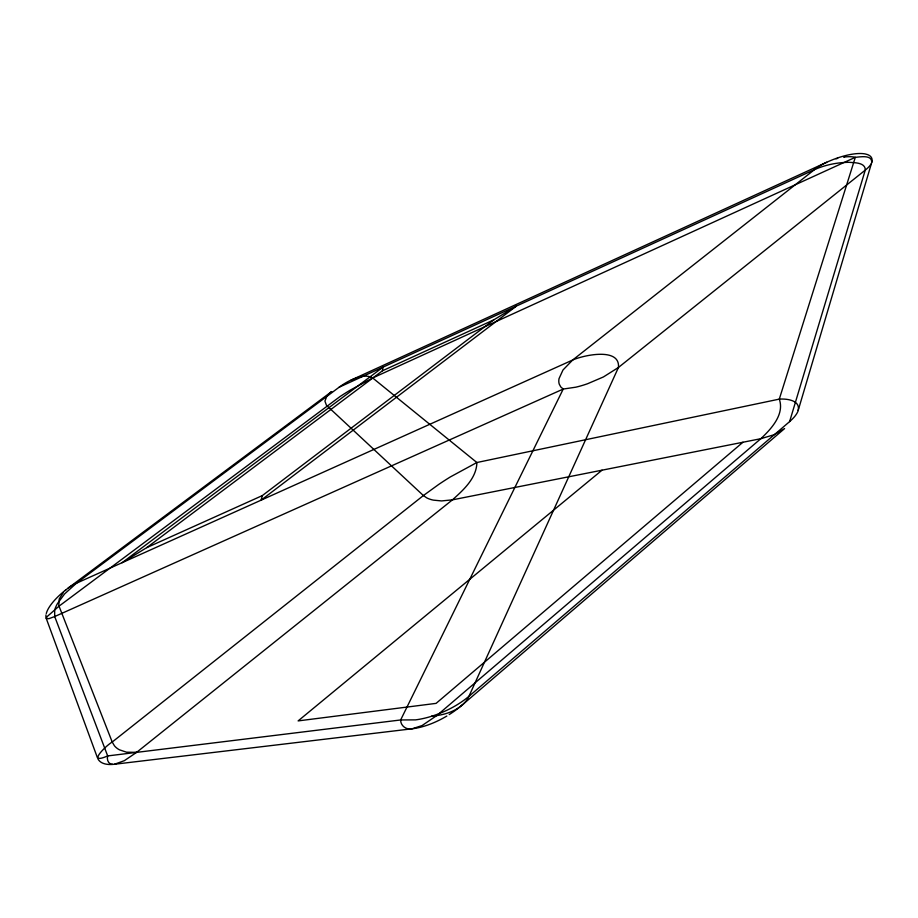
<?xml version="1.0" encoding="UTF-8"?>
<svg xmlns="http://www.w3.org/2000/svg" width="918" height="918" viewBox="0 0 918 918"><rect width="100%" height="100%" fill="white"/><g stroke="black" fill="none" stroke-linecap="round" stroke-linejoin="round"><path stroke-width="1.38" d="M382.404 370.815L383.036 367.131L122.071 562.711L146.742 547.633L382.404 370.815L493.769 319.877L516.455 306.05L339.121 387.235L76.355 583.274L64.639 593.889L57.444 603.619A55.528 19.542 -33.2 0 0 54.655 610.195L54.701 616.54L107.67 755.927C106.568 759.542 108.335 764.591 112.765 764.315M517.282 305.671L814.53 169.601C825.316 164.861 837.113 162.463 848.886 162.314C854.245 162.727 865.64 162.371 865.249 170.128L789.606 421.614L468.926 696.337C457.543 705.862 443.956 712.529 429.808 716.82A71.707 34.505 -31.3 0 1 415.556 719.873L400.65 719.964L107.67 755.927C86.705 765.061 105.214 746.116 112.214 742.031L423.393 495.548L438.85 484.348A153.685 66.67 -29.2 0 1 450.336 476.935L476.878 462.523L779.29 399.123C786.474 398.584 800.576 400.122 798.19 410.403L871.756 162.371C872.066 154.568 860.304 156.944 855.324 157.322A40.128 13.885 -23.9 0 0 844.526 156.989M493.769 319.877L262.33 495.594L261.102 500.172L516.455 306.05M326.716 396.484L324.926 401.097L326.441 405.286L423.393 495.548L426.801 497.9A77.101 31.005 -28.7 0 0 433.353 500.126L441.558 500.93L452.436 499.851L760.827 438.701L774.218 434.696L784.592 428.568L462.018 705.162C453.607 712.334 442.487 715.283 431.667 716.155M63.491 592.305L59.245 598.903L58.775 605.501L112.214 742.031L114.417 745.772A85.546 35.527 -34.1 0 0 119.466 749.822L126.5 752.186L136.61 752.37L452.436 499.851C463.303 490.12 476.626 478.175 476.878 462.523L372.685 377.964C366.018 373.936 357.71 377.378 351.169 380.041L826.728 162.256A41.172 14.263 -23.8 0 1 842.368 156.427L846.121 155.429A41.172 14.263 -23.8 0 1 865.238 153.96L867.464 154.568A41.172 14.263 -23.8 0 1 871.756 162.371M742.949 442.246L436.096 703.372L298.12 720.905L602.024 470.188M136.61 752.37L124.355 760.666L114.509 764.246A50.536 20.919 -34.9 0 1 97.951 758.922M65.201 590.572A14.332 4.946 -33.4 0 1 68.299 587.979L331.685 391.561A13.69 4.647 -29.7 0 0 327.715 395.21M146.742 547.633L262.33 495.594M76.355 583.274L572.66 360.028C583.561 355.14 620.384 347.142 618.445 367.475L468.926 696.337A21.493 10.626 -31.6 0 1 462.098 705.196M836 158.814L837.686 158.355M843.596 157.15L844.468 157.035M114.509 764.246L412.113 728.8L422.073 725.553L436.853 715.512L760.827 438.701C771.177 429.004 784.741 414.397 779.29 399.123L855.324 157.322L372.685 377.964L350.114 390.207A129.254 47.002 -29.6 0 0 340.234 396.404L59.004 606.178L46.921 616.793L46.279 618.491L97.434 757.763M339.144 387.235A23.799 8.124 -29.6 0 1 351.169 380.006M46.003 614.876A42.228 14.757 -33.4 0 0 46.279 618.491L48.872 618.686L54.701 616.54L563.227 389.048L575.861 387.178A56.675 21.745 -26.9 0 0 587.577 383.735L603.413 376.954L618.445 367.475L865.249 170.128A26.312 9.123 -23.6 0 0 871.113 163.943M46.29 613.488A42.228 14.757 -33.4 0 1 65.74 589.941M798.316 410.38A31.464 13.977 -24.7 0 1 789.549 421.591M462.018 705.162A55.034 26.771 -31.7 0 1 449.223 714.571M446.848 716.029A55.034 26.771 -31.7 0 1 412.102 728.8C406.479 730.108 400.535 725.909 400.65 719.964L563.227 389.048L560.795 386.971L559.246 384.126A57.157 22.193 -26.7 0 1 559.039 378.618L562.986 370L572.66 360.028L814.53 169.601A25.474 8.767 -23.8 0 1 826.705 162.234M68.265 587.956A15.996 5.519 -33.4 0 1 76.343 583.309"/></g></svg>
